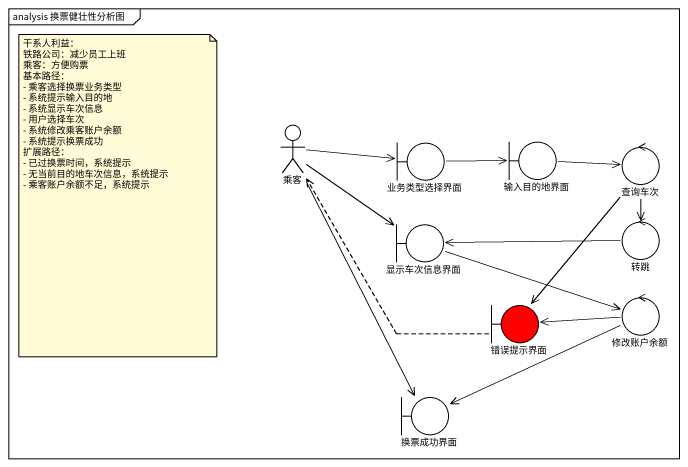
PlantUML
@startuml
mainframe analysis 换票健壮性分析图
actor 乘客
boundary 业务类型选择界面
boundary 输入目的地界面
control 查询车次
boundary 显示车次信息界面
control 转跳
boundary 错误提示界面 #FF0000
control 修改账户余额
boundary 换票成功界面
乘客 -right-> 业务类型选择界面
乘客 --> 显示车次信息界面
乘客 --> 换票成功界面
业务类型选择界面 -right-> 输入目的地界面
输入目的地界面 -right-> 查询车次
查询车次 --> 转跳
查询车次 --> 错误提示界面
显示车次信息界面 -right-> 修改账户余额
转跳 -left-> 显示车次信息界面
错误提示界面 .up.> 乘客
修改账户余额 -left-> 错误提示界面
修改账户余额 -left-> 换票成功界面
note as N1
  干系人利益：
  铁路公司：减少员工上班
  乘客：方便购票
  基本路径：
  - 乘客选择换票业务类型
  - 系统提示输入目的地
  - 系统显示车次信息
  - 用户选择车次
  - 系统修改乘客账户余额
  - 系统提示换票成功
  扩展路径：
  - 已过换票时间，系统提示
  - 无当前目的地车次信息，系统提示
  - 乘客账户余额不足，系统提示
end note
@enduml
